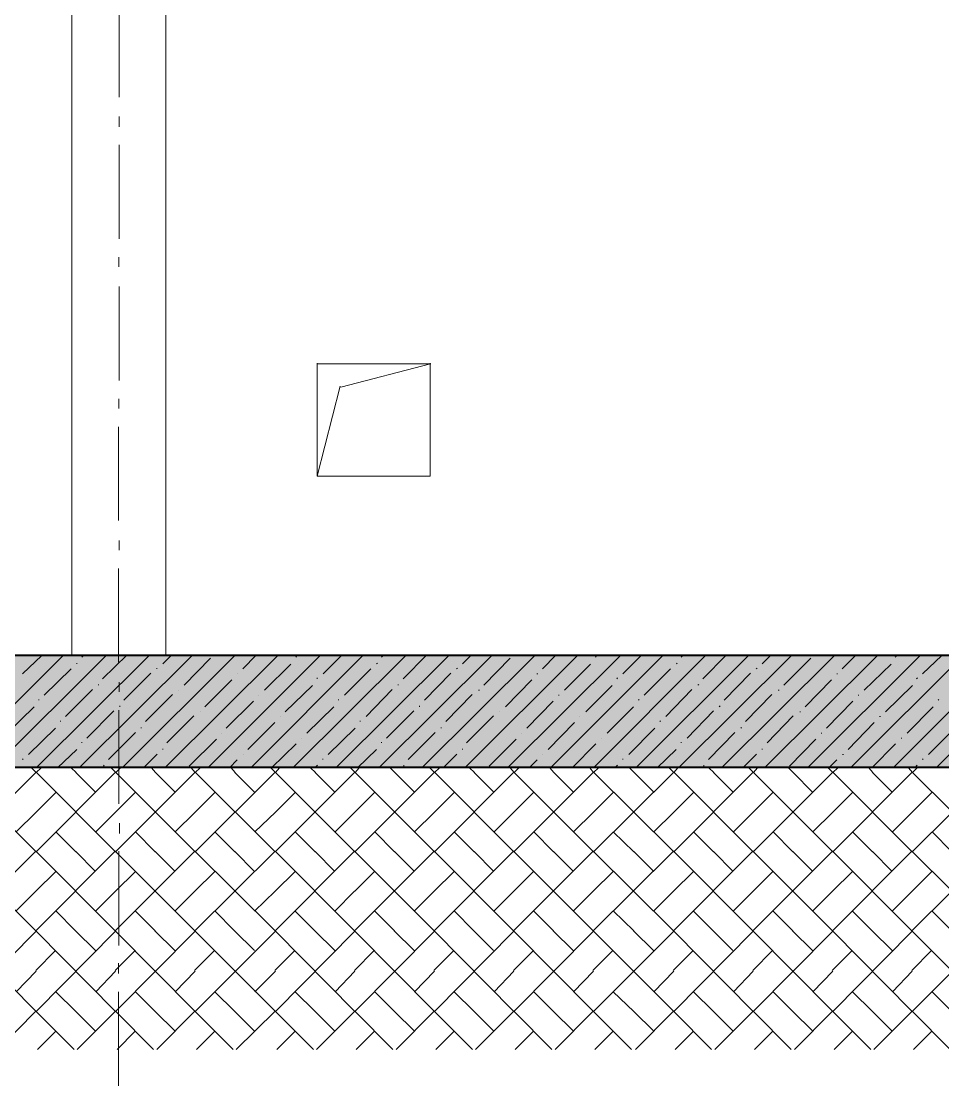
# Model space of a CAD drawing. Header units: millimetres. Extents: x -135211 to 49383, y -8033 to 228499.
# Drawn here: x -88364 to -83457, y 1049 to 6717 of the extents above; entities that cross this region are included whole.
import ezdxf

# ---------------------------------------------------------------- set-up
doc = ezdxf.new("R2010")
doc.units = ezdxf.units.MM
doc.layers.add('PDF _Геометрия', color=7, linetype='Continuous', true_color=0x1d1d1d)
doc.layers.add('PDF _Сплошная заливка', color=7, linetype='Continuous', true_color=0xffffff)

msp = doc.modelspace()

# ---------------------------------------------------------------- hatches: boundary and pattern name
at = {"layer": 'PDF _Сплошная заливка', "transparency": 33554559}
h = msp.add_hatch(color=256, dxfattribs=at)
h.paths.add_polyline_path([(-50950.6, 2746.2), (-50950.6, 3341.5), (-104045.4, 3341.5), (-104045.4, 2746.2)])
h.paths.add_polyline_path([(-26352.2, 3341.5), (-26352.2, 2746.2), (646.3, 2746.2), (646.3, 3341.5), (-4602.7, 3341.5), (-4602.7, 3279.5), (-4848.3, 3279.5), (-4848.3, 3341.5)])
h.paths.add_polyline_path([(-26398.8, 2746.2), (-26398.8, 3341.5), (-50899.8, 3341.5), (-50899.8, 2746.2)])

# ---------------------------------------------------------------- linework, layer by layer
at = {"layer": 'PDF _Геометрия', "color": 7, "lineweight": 9}
for points in [[(-87593.9, 7699.9), (-87593.9, 3339.5), (-88093.6, 3339.5), (-88093.6, 7501)], [(-87842.7, 6313.9), (-87842.7, 6813.2)], [(-88093.6, 6713.5), (-88093.6, 3339.5), (-91192.4, 3339.5), (-91192.4, 6472.2), (-91192.4, 3339.5), (-91691.9, 3339.5), (-91691.9, 6472.2), (-91691.9, 3339.5), (-93495.3, 3339.5), (-93495.3, 6472.2), (-93495.3, 3339.5), (-93994.8, 3339.5), (-93994.8, 6472.2), (-93994.8, 3339.5), (-95544.2, 3339.5), (-96043.7, 3339.5), (-96043.7, 6472.2), (-96043.7, 3339.5), (-103045.5, 3339.5), (-103295.3, 3339.5)], [(-87593.9, 6713.5), (-87593.9, 3339.5), (-83394.5, 3339.5), (-83394.5, 6472.2)], [(-87842, 6155.9), (-87842, 6210.8)], [(-87842.3, 5559.3), (-87842.3, 6058.8)], [(-87844.3, 5410.1), (-87844.3, 5460.8)], [(-87841.6, 4804.7), (-87841.6, 5304.4)], [(-86662.4, 4769.6), (-86184, 4892.5)], [(-86788.1, 4295.8), (-86665.2, 4774)], [(-87843.4, 4655.6), (-87843.4, 4706.4)], [(-87846.5, 4058.9), (-87846.5, 4558.5)], [(-87843, 3901), (-87843, 3951.9)], [(-87845.5, 3304.4), (-87845.5, 3803.8)], [(251.1, 3341.6), (640.3, 3341.6), (640.3, 2744.7), (-104032.8, 2744.7)], [(-87842.3, 3146.4), (-87842.3, 3197.4)], [(-87845, 2549.8), (-87845, 3049.5)], [(-87841.5, 2391.9), (-87841.5, 2447)], [(-87844.4, 1795.2), (-87844.4, 2299.1)], [(-87846.4, 1646.1), (-87846.4, 1701.3)], [(-87846.5, 1049.4), (-87846.5, 1548.7)]]:
    msp.add_lwpolyline(points, dxfattribs=at)
at = {"layer": 'PDF _Геометрия', "color": 7, "lineweight": 40}
for points in [[(-104046.1, 2746.4), (-50951, 2746.4), (-50951, 3343.3), (-50951, 6475.7), (-50951, 6716.9), (-66371.9, 6716.9)], [(-79965.6, 6472.2), (-79965.6, 3339.5), (-103295.3, 3339.5), (-103295.3, 6472.2)]]:
    msp.add_lwpolyline(points, dxfattribs=at)
at = {"layer": 'PDF _Геометрия', "color": 7, "lineweight": 9}
for points in [[(-86788.1, 4896.8), (-86788.1, 4295.8), (-86187.1, 4295.8), (-86187.1, 4896.8), (-86187.1, 4295.8), (-86788.1, 4295.8)], [(-86183.8, 4892.5), (-86785, 4892.5)]]:
    msp.add_lwpolyline(points, close=True, dxfattribs=at)
at = {"layer": 'PDF _Геометрия', "lineweight": 9}
for points in [[(-88741.5, 2742.8), (-88140.4, 3339.7)], [(-88512.8, 2742.8), (-87911.9, 3339.7)], [(-88356.7, 3242.9), (-88254.9, 3340.3)], [(-88284.3, 2742.8), (-87683, 3339.7)], [(-88067.3, 3295.6), (-88067.3, 3299.6)], [(-88055.9, 2742.8), (-87454.5, 3339.7)], [(-88040.9, 3330.7), (-88028.4, 3343.2)], [(-87931.1, 3216.6), (-87799.8, 3343.5)], [(-87826.9, 2742.8), (-87226, 3339.7)], [(-87610.2, 3295.6), (-87567.8, 3338)], [(-87598.4, 2742.8), (-86997.5, 3339.7)], [(-87495.8, 3181.5), (-87356.3, 3325.5)], [(-87369.9, 2742.8), (-86773.1, 3339.7)], [(-87184.6, 3269.3), (-87112.7, 3341.2)], [(-87141.4, 2742.8), (-86544.6, 3339.7)], [(-87067.8, 3155.2), (-86928.2, 3294.7)], [(-86917, 2742.8), (-86315.6, 3339.7)], [(-86902.2, 3330.7), (-86898.2, 3334.7)], [(-86756.5, 3242.9), (-86659.2, 3340.3)], [(-86688.5, 2742.8), (-86087.1, 3339.7)], [(-86471.4, 3295.6), (-86466.9, 3299.6)], [(-86459.5, 2742.8), (-85858.6, 3339.7)], [(-86445.3, 3330.7), (-86432.4, 3343.2)], [(-86330.9, 3216.6), (-86203.9, 3343.5)], [(-86231.1, 2742.8), (-85630.1, 3339.7)], [(-86013.8, 3295.6), (-85971.9, 3338)], [(-86002.6, 2742.8), (-85401.2, 3339.7)], [(-85900.1, 3181.5), (-85760.1, 3325.5)], [(-85774.1, 2742.8), (-85172.7, 3339.7)], [(-85588.6, 3269.3), (-85516.7, 3341.2)], [(-85545.1, 2742.8), (-84948.3, 3339.7)], [(-85471.9, 3155.2), (-85332, 3294.7)], [(-85316.6, 2742.8), (-84719.8, 3339.7)], [(-85306.6, 3330.7), (-85302.2, 3334.7)], [(-85160.4, 3242.9), (-85063, 3340.3)], [(-85092.2, 2742.8), (-84491.3, 3339.7)], [(-84875.1, 3295.6), (-84871.1, 3299.6)], [(-84863.7, 2742.8), (-84262.8, 3339.7)], [(-84849.3, 3330.7), (-84836.4, 3343.2)], [(-84735, 3216.6), (-84608.1, 3343.5)], [(-84635.2, 2742.8), (-84034.3, 3339.7)], [(-84418, 3295.6), (-84375.6, 3338)], [(-84406.7, 2742.8), (-83805.3, 3339.7)], [(-84303.9, 3181.5), (-84160, 3325.5)], [(-84178.2, 2742.8), (-83576.8, 3339.7)], [(-83992.6, 3269.3), (-83920.7, 3341.2)], [(-83949.3, 2742.8), (-83348.3, 3339.7)], [(-83875.7, 3155.2), (-83731.7, 3294.7)], [(-83720.8, 2742.8), (-83123.9, 3339.7)], [(-83710.6, 3330.7), (-83706.2, 3334.7)], [(-83564.7, 3242.9), (-83462.9, 3340.3)], [(-83492.3, 2742.8), (-82895.4, 3339.7)], [(-88242.6, 3128.9), (-88098.5, 3268.5)], [(-87816.8, 3102.6), (-87673.2, 3246.7)], [(-87641.9, 3269.3), (-87641.9, 3273.3)], [(-87213.5, 3242.9), (-87213.5, 3242.9)], [(-86642.2, 3128.9), (-86502.6, 3268.5)], [(-86216.7, 3102.6), (-86077.1, 3246.7)], [(-86045.9, 3269.3), (-86041.4, 3273.3)], [(-85617.9, 3242.9), (-85613.4, 3242.9)], [(-85046.2, 3128.9), (-84906.6, 3268.5)], [(-84621.1, 3102.6), (-84481.4, 3246.7)], [(-84449.9, 3269.3), (-84445.9, 3273.3)], [(-84021.7, 3242.9), (-84017.7, 3242.9)], [(-87953.1, 3181.5), (-87953.1, 3185.6)], [(-87386.2, 3067.5), (-87242, 3211.2)], [(-86958, 3041.1), (-86813.7, 3180.9)], [(-86788, 3216.6), (-86788, 3220.6)], [(-86357, 3181.5), (-86357, 3185.6)], [(-85785.7, 3067.5), (-85646, 3211.2)], [(-85357.4, 3041.1), (-85218.1, 3180.9)], [(-85192.2, 3216.6), (-85188.2, 3220.6)], [(-84761.3, 3181.5), (-84756.8, 3185.6)], [(-84189.8, 3067.5), (-84050.1, 3211.2)], [(-83761.8, 3041.1), (-83617.5, 3180.9)], [(-83596.4, 3216.6), (-83592.4, 3220.6)], [(-88128.4, 3014.8), (-87984.5, 3158.7)], [(-87702.8, 2988.5), (-87558.9, 3132.4)], [(-87524.9, 3155.2), (-87524.9, 3155.2)], [(-87099.4, 3128.9), (-87099.4, 3128.9)], [(-86528.1, 3014.8), (-86388.3, 3158.7)], [(-86102.9, 2988.5), (-85963, 3132.4)], [(-85929, 3155.2), (-85924.6, 3155.2)], [(-85503.5, 3128.9), (-85499.5, 3128.9)], [(-84932.4, 3014.8), (-84792.5, 3158.7)], [(-84507, 2988.5), (-84367.2, 3132.4)], [(-84332.8, 3155.2), (-84328.8, 3155.2)], [(-83907.5, 3128.9), (-83903.5, 3128.9)], [(-88439.6, 2927.1), (-88295.8, 3066.6)], [(-88269.8, 3102.6), (-88269.8, 3106.6)], [(-87838.9, 3067.5), (-87838.9, 3071.5)], [(-87271.9, 2953.4), (-87128, 3097.4)], [(-86843.5, 2927.1), (-86699.5, 3066.6)], [(-86674.2, 3102.6), (-86674.2, 3106.6)], [(-86242.9, 3067.5), (-86242.9, 3071.5)], [(-85671.7, 2953.4), (-85531.8, 3097.4)], [(-85243.6, 2927.1), (-85103.6, 3066.6)], [(-85078.1, 3102.6), (-85074, 3106.6)], [(-84647, 3067.5), (-84642.9, 3071.5)], [(-84075.5, 2953.4), (-83936, 3097.4)], [(-83647.3, 2927.1), (-83507.7, 3066.6)], [(-83482.4, 3102.6), (-83478, 3106.6)], [(-88014, 2900.8), (-87870.4, 3044.8)], [(-87588.7, 2874.4), (-87444.6, 3018.6)], [(-87410.8, 3041.1), (-87410.8, 3041.1)], [(-86985.2, 3014.8), (-86985.2, 3014.8)], [(-86418.4, 2900.8), (-86274.3, 3044.8)], [(-85993, 2874.4), (-85848.9, 3018.6)], [(-85814.8, 3041.1), (-85814.8, 3041.1)], [(-85389.4, 3014.8), (-85389.4, 3014.8)], [(-84817.9, 2900.8), (-84678.3, 3044.8)], [(-84392.8, 2874.4), (-84253.2, 3018.6)], [(-84218.7, 3041.1), (-84214.6, 3041.1)], [(-83793.7, 3014.8), (-83789.2, 3014.8)], [(-88325.5, 2813), (-88181.8, 2952.8)], [(-88155.6, 2988.5), (-88155.6, 2992.5)], [(-87724.9, 2953.4), (-87724.9, 2957.4)], [(-87157.6, 2839.3), (-87013.9, 2983.1)], [(-86729.4, 2813), (-86585.6, 2952.8)], [(-86559.7, 2988.5), (-86559.7, 2992.5)], [(-86128.7, 2953.4), (-86128.7, 2957.4)], [(-85557.6, 2839.3), (-85417.9, 2983.1)], [(-85129.3, 2813), (-84989.5, 2952.8)], [(-84963.8, 2988.5), (-84959.8, 2992.5)], [(-84533, 2953.4), (-84528.5, 2957.4)], [(-83961.6, 2839.3), (-83821.9, 2983.1)], [(-83533.1, 2813), (-83393.8, 2952.8)], [(-87899.9, 2786.7), (-87756.1, 2930.5)], [(-87469, 2751.6), (-87325, 2895.5)], [(-87296.7, 2927.1), (-87296.7, 2927.1)], [(-86871.3, 2900.8), (-86871.3, 2900.8)], [(-86304.1, 2786.7), (-86160.3, 2930.5)], [(-85872.8, 2751.6), (-85728.9, 2895.5)], [(-85700.8, 2927.1), (-85700.8, 2927.1)], [(-85275.3, 2900.8), (-85275.3, 2900.8)], [(-84703.8, 2786.7), (-84564, 2930.5)], [(-84272.7, 2751.6), (-84133.3, 2895.5)], [(-84104.5, 2927.1), (-84100.4, 2927.1)], [(-83679.3, 2900.8), (-83675.2, 2900.8)], [(-88170.1, 2742.8), (-88068.4, 2840)], [(-88041.7, 2874.4), (-88041.7, 2878.5)], [(-87610.8, 2839.3), (-87610.8, 2843.4)], [(-87031.2, 2742.8), (-86899.9, 2869.7)], [(-86574.2, 2742.8), (-86472.6, 2840)], [(-86445.6, 2874.4), (-86445.6, 2878.5)], [(-86014.8, 2839.3), (-86014.8, 2843.4)], [(-85430.9, 2742.8), (-85304, 2869.7)], [(-84977.9, 2742.8), (-84876.3, 2840)], [(-84849.9, 2874.4), (-84849.9, 2878.5)], [(-84418.8, 2839.3), (-84418.8, 2843.4)], [(-83835, 2742.8), (-83708.2, 2869.7)], [(-88357.2, 2786.7), (-88352.9, 2790.7)], [(-87712.7, 2742.8), (-87640.7, 2814.8)], [(-87255.7, 2742.8), (-87213.4, 2785.1)], [(-87182.4, 2813), (-87182.4, 2813)], [(-86757.2, 2786.7), (-86757.2, 2790.7)], [(-86116.8, 2742.8), (-86044.8, 2814.8)], [(-85659.8, 2742.8), (-85617.1, 2785.1)], [(-85586.7, 2813), (-85586.7, 2813)], [(-85161, 2786.7), (-85161, 2790.7)], [(-84520.9, 2742.8), (-84449, 2814.8)], [(-84063.5, 2742.8), (-84021.2, 2785.1)], [(-83990.6, 2813), (-83986.1, 2813)], [(-83565.2, 2786.7), (-83561.1, 2790.7)], [(-87926.3, 2751.6), (-87921.8, 2755.6)], [(-86802.7, 2742.8), (-86785.6, 2755.4)], [(-86326.2, 2751.6), (-86326.2, 2755.6)], [(-85202.4, 2742.8), (-85189.8, 2755.4)], [(-84730.1, 2751.6), (-84730.1, 2755.6)], [(-83606.5, 2742.8), (-83593.9, 2755.4)]]:
    msp.add_lwpolyline(points, dxfattribs=at)
at = {"layer": 'PDF _Геометрия', "color": 28, "lineweight": 9, "true_color": 0x0e0e0e}
for points in [[(-88258.3, 2741.7), (-88283.7, 2716.5), (-88309.1, 2741.7)], [(-88072, 2716.5), (-88097.2, 2741.7)], [(-87834.9, 2741.7), (-87860.6, 2716.5), (-87885.8, 2741.7)], [(-87648.6, 2716.5), (-87669.8, 2741.7)], [(-87411.5, 2741.7), (-87437.2, 2716.5), (-87458.3, 2741.7)], [(-87225.2, 2716.5), (-87246.4, 2741.7)], [(-86988.1, 2741.7), (-87009.2, 2716.5), (-87034.9, 2741.7)], [(-86797.8, 2716.5), (-86823, 2741.7)], [(-86565.2, 2741.7), (-86586.3, 2716.5), (-86611.5, 2741.7)], [(-86374.4, 2716.5), (-86400, 2741.7)], [(-86137.2, 2741.7), (-86162.9, 2716.5), (-86188.1, 2741.7)], [(-85951, 2716.5), (-85976.6, 2741.7)], [(-85713.8, 2741.7), (-85739.5, 2716.5), (-85760.6, 2741.7)], [(-85528, 2716.5), (-85549.2, 2741.7)], [(-85290.9, 2741.7), (-85316.1, 2716.5), (-85337.2, 2741.7)], [(-85100.1, 2716.5), (-85125.8, 2741.7)], [(-84867.5, 2741.7), (-84888.6, 2716.5), (-84913.8, 2741.7)], [(-84676.7, 2716.5), (-84702.3, 2741.7)], [(-84444.1, 2741.7), (-84465.2, 2716.5), (-84490.4, 2741.7)], [(-84253.7, 2716.5), (-84278.9, 2741.7)], [(-84016.6, 2741.7), (-84041.8, 2716.5), (-84067.5, 2741.7)], [(-83830.3, 2716.5), (-83851.5, 2741.7)], [(-83593.2, 2741.7), (-83618.4, 2716.5), (-83639.6, 2741.7)], [(-83192.5, 2295.3), (-83620.1, 2718.5), (-84043.2, 2295.3), (-84466.8, 2718.5), (-84889.9, 2295.3), (-85317.6, 2718.5), (-85740.7, 2295.3), (-86164.3, 2718.5), (-86587.4, 2295.3), (-87011, 2718.5), (-87438.2, 2295.3), (-87861.7, 2718.5), (-88285, 2295.3), (-88708.3, 2718.5)], [(-83192.5, 2718.5), (-83620.1, 2295.3), (-84043.2, 2718.5), (-84466.8, 2295.3), (-84889.9, 2718.5), (-85317.6, 2295.3), (-85740.7, 2718.5), (-86164.3, 2295.3), (-86587.4, 2718.5), (-87011, 2295.3), (-87438.2, 2718.5), (-87861.7, 2295.3), (-88285, 2718.5), (-88708.3, 2295.3)], [(-88283.7, 2716.5), (-88283.7, 2716.5)], [(-88283.7, 2716.5), (-88283.7, 2716.5)], [(-87966.7, 2611.2), (-88072.6, 2717.1)], [(-87860.6, 2716.5), (-87860.6, 2716.5)], [(-87860.6, 2716.5), (-87860.6, 2716.5)], [(-87543.1, 2611.2), (-87649, 2717.1)], [(-87437.2, 2716.5), (-87437.2, 2716.5)], [(-87437.2, 2716.5), (-87437.2, 2716.5)], [(-87120, 2611.2), (-87225.9, 2717.1)], [(-87009.2, 2716.5), (-87009.2, 2716.5)], [(-87009.2, 2716.5), (-87009.2, 2716.5)], [(-86692.4, 2611.2), (-86798.3, 2717.1)], [(-86586.3, 2716.5), (-86586.3, 2716.5)], [(-86586.3, 2716.5), (-86586.3, 2716.5)], [(-86268.8, 2611.2), (-86374.7, 2717.1)], [(-86162.9, 2716.5), (-86162.9, 2716.5)], [(-86162.9, 2716.5), (-86162.9, 2716.5)], [(-85845.7, 2611.2), (-85951.6, 2717.1)], [(-85739.5, 2716.5), (-85739.5, 2716.5)], [(-85739.5, 2716.5), (-85739.5, 2716.5)], [(-85422.2, 2611.2), (-85528.1, 2717.1)], [(-85316.1, 2716.5), (-85316.1, 2716.5)], [(-85316.1, 2716.5), (-85316.1, 2716.5)], [(-84994.5, 2611.2), (-85100.4, 2717.1)], [(-84888.6, 2716.5), (-84888.6, 2716.5)], [(-84888.6, 2716.5), (-84888.6, 2716.5)], [(-84571.4, 2611.2), (-84677.3, 2717.1)], [(-84465.2, 2716.5), (-84465.2, 2716.5)], [(-84465.2, 2716.5), (-84465.2, 2716.5)], [(-84148.3, 2611.2), (-84253.8, 2717.1)], [(-84041.8, 2716.5), (-84041.8, 2716.5)], [(-84041.8, 2716.5), (-84041.8, 2716.5)], [(-83724.8, 2611.2), (-83830.7, 2717.1)], [(-83618.4, 2716.5), (-83618.4, 2716.5)], [(-83618.4, 2716.5), (-83618.4, 2716.5)], [(-88284.4, 2505.9), (-88178.5, 2612)], [(-87861.2, 2505.9), (-87755.2, 2612)], [(-87437.5, 2505.9), (-87331.9, 2612)], [(-87010.2, 2505.9), (-86904.1, 2612)], [(-86586.9, 2505.9), (-86480.9, 2612)], [(-86163.6, 2505.9), (-86057.6, 2612)], [(-85740.4, 2505.9), (-85634.3, 2612)], [(-85316.7, 2505.9), (-85211.1, 2612)], [(-84889.3, 2505.9), (-84783.3, 2612)], [(-84466.1, 2505.9), (-84360, 2612)], [(-84042.8, 2505.9), (-83936.8, 2612)], [(-83619.5, 2505.9), (-83513.5, 2612)], [(-88390.5, 2400.6), (-88284.7, 2506.4)], [(-87967.1, 2400.6), (-87861.4, 2506.4)], [(-87543.7, 2400.6), (-87438, 2506.4)], [(-87120.7, 2400.6), (-87010.5, 2506.4)], [(-86692.8, 2400.6), (-86587.1, 2506.4)], [(-86269.8, 2400.6), (-86163.6, 2506.4)], [(-85846.4, 2400.6), (-85740.7, 2506.4)], [(-85423, 2400.6), (-85317.2, 2506.4)], [(-84995.5, 2400.6), (-84889.8, 2506.4)], [(-84572.1, 2400.6), (-84466.3, 2506.4)], [(-84148.7, 2400.6), (-84042.9, 2506.4)], [(-83725.7, 2400.6), (-83619.5, 2506.4)], [(-88073.3, 2295.3), (-88179.2, 2401.2)], [(-87649.9, 2295.3), (-87755.8, 2401.2)], [(-87226.8, 2295.3), (-87332.7, 2401.2)], [(-86799.2, 2295.3), (-86905.1, 2401.2)], [(-86376.1, 2295.3), (-86481.5, 2401.2)], [(-85952.5, 2295.3), (-86058.4, 2401.2)], [(-85529.4, 2295.3), (-85635.3, 2401.2)], [(-85101.7, 2295.3), (-85211.7, 2401.2)], [(-84678.1, 2295.3), (-84784, 2401.2)], [(-84255, 2295.3), (-84360.9, 2401.2)], [(-83831.9, 2295.3), (-83937.3, 2401.2)], [(-83408.3, 2295.3), (-83514.2, 2401.2)], [(-83194.1, 2297.5), (-83621.4, 1874.2), (-84044.7, 2297.5), (-84468, 1874.2), (-84891.2, 2297.5), (-85319, 1874.2), (-85742.3, 2297.5), (-86165.6, 1874.2), (-86588.8, 2297.5), (-87012.1, 1874.2), (-87439.9, 2297.5), (-87863, 1874.2), (-88286.3, 2297.5), (-88709.6, 1874.2)], [(-83194.1, 1874.2), (-83621.4, 2297.5), (-84044.7, 1874.2), (-84468, 2297.5), (-84891.2, 1874.2), (-85319, 2297.5), (-85742.3, 1874.2), (-86165.6, 2297.5), (-86588.8, 1874.2), (-87012.1, 2297.5), (-87439.9, 1874.2), (-87863, 2297.5), (-88286.3, 1874.2), (-88709.6, 2297.5)], [(-88285, 2295.3), (-88285, 2295.3)], [(-88285, 2295.3), (-88285, 2295.3)], [(-87967.9, 2190.1), (-88073.7, 2296.1)], [(-87861.7, 2295.3), (-87861.7, 2295.3)], [(-87861.7, 2295.3), (-87861.7, 2295.3)], [(-87544.6, 2190.1), (-87650.2, 2296.1)], [(-87438.2, 2295.3), (-87438.2, 2295.3)], [(-87438.2, 2295.3), (-87438.2, 2295.3)], [(-87121.3, 2190.1), (-87226.9, 2296.1)], [(-87011, 2295.3), (-87011, 2295.3)], [(-87011, 2295.3), (-87011, 2295.3)], [(-86693.5, 2190.1), (-86799.6, 2296.1)], [(-86587.4, 2295.3), (-86587.4, 2295.3)], [(-86587.4, 2295.3), (-86587.4, 2295.3)], [(-86270.2, 2190.1), (-86376.3, 2296.1)], [(-86164.3, 2295.3), (-86164.3, 2295.3)], [(-86164.3, 2295.3), (-86164.3, 2295.3)], [(-85847, 2190.1), (-85953, 2296.1)], [(-85740.7, 2295.3), (-85740.7, 2295.3)], [(-85740.7, 2295.3), (-85740.7, 2295.3)], [(-85423.7, 2190.1), (-85529.7, 2296.1)], [(-85317.6, 2295.3), (-85317.6, 2295.3)], [(-85317.6, 2295.3), (-85317.6, 2295.3)], [(-84996.3, 2190.1), (-85101.9, 2296.1)], [(-84889.9, 2295.3), (-84889.9, 2295.3)], [(-84889.9, 2295.3), (-84889.9, 2295.3)], [(-84573.1, 2190.1), (-84678.7, 2296.1)], [(-84466.8, 2295.3), (-84466.8, 2295.3)], [(-84466.8, 2295.3), (-84466.8, 2295.3)], [(-84149.3, 2190.1), (-84255.4, 2296.1)], [(-84043.2, 2295.3), (-84043.2, 2295.3)], [(-84043.2, 2295.3), (-84043.2, 2295.3)], [(-83726.1, 2190.1), (-83832.1, 2296.1)], [(-83620.1, 2295.3), (-83620.1, 2295.3)], [(-83620.1, 2295.3), (-83620.1, 2295.3)], [(-88285.7, 2084.8), (-88179.8, 2190.5)], [(-87862.3, 2084.8), (-87756.3, 2190.5)], [(-87439.1, 2084.8), (-87333.4, 2190.5)], [(-87011.6, 2084.8), (-86905.9, 2190.5)], [(-86588.2, 2084.8), (-86482.4, 2190.5)], [(-86164.8, 2084.8), (-86059, 2190.5)], [(-85741.3, 2084.8), (-85635.6, 2190.5)], [(-85318.4, 2084.8), (-85212.6, 2190.5)], [(-84890.9, 2084.8), (-84784.7, 2190.5)], [(-84467.4, 2084.8), (-84361.7, 2190.5)], [(-84044, 2084.8), (-83938.3, 2190.5)], [(-83620.6, 2084.8), (-83514.9, 2190.5)], [(-88391.8, 1979.5), (-88286, 2085.4)], [(-87968.5, 1979.5), (-87862.7, 2085.4)], [(-87545.3, 1979.5), (-87439.4, 2085.4)], [(-87121.7, 1979.5), (-87011.7, 2085.4)], [(-86694.5, 1979.5), (-86588.6, 2085.4)], [(-86271, 1979.5), (-86165.1, 2085.4)], [(-85847.8, 1979.5), (-85741.9, 2085.4)], [(-85424.3, 1979.5), (-85318.4, 2085.4)], [(-84997.1, 1979.5), (-84891.2, 2085.4)], [(-84573.5, 1979.5), (-84467.6, 2085.4)], [(-84150.4, 1979.5), (-84044.5, 2085.4)], [(-83726.8, 1979.5), (-83620.9, 2085.4)], [(-88074.7, 1874.2), (-88180.5, 1980.2)], [(-87651.5, 1874.2), (-87757.2, 1980.2)], [(-87228.3, 1874.2), (-87333.9, 1980.2)], [(-86800.4, 1874.2), (-86906.5, 1980.2)], [(-86377.2, 1874.2), (-86483.2, 1980.2)], [(-85953.9, 1874.2), (-86059.5, 1980.2)], [(-85530.7, 1874.2), (-85636.3, 1980.2)], [(-85102.9, 1874.2), (-85213, 1980.2)], [(-84679.6, 1874.2), (-84785.6, 1980.2)], [(-84256.3, 1874.2), (-84362.4, 1980.2)], [(-83833.1, 1874.2), (-83939.1, 1980.2)], [(-83409.8, 1874.2), (-83515.8, 1980.2)], [(-83192.2, 1444.3), (-83619.7, 1871.8), (-84043.1, 1444.3), (-84466.6, 1871.8), (-84890, 1444.3), (-85317.5, 1871.8), (-85741, 1444.3), (-86163.9, 1871.8), (-86587.3, 1444.3), (-87010.8, 1871.8), (-87438.2, 1444.3), (-87861.6, 1871.8), (-88284.9, 1444.3), (-88708.2, 1871.8)], [(-83192.2, 1871.8), (-83619.7, 1444.3), (-84043.1, 1871.8), (-84466.6, 1444.3), (-84890, 1871.8), (-85317.5, 1444.3), (-85741, 1871.8), (-86163.9, 1444.3), (-86587.3, 1871.8), (-87010.8, 1444.3), (-87438.2, 1871.8), (-87861.6, 1444.3), (-88284.9, 1871.8), (-88708.2, 1444.3)], [(-88286.3, 1874.2), (-88286.3, 1874.2)], [(-88286.3, 1874.2), (-88286.3, 1874.2)], [(-87969.2, 1768.9), (-88075, 1874.6)], [(-87863, 1874.2), (-87863, 1874.2)], [(-87863, 1874.2), (-87863, 1874.2)], [(-87545.8, 1768.9), (-87651.7, 1874.6)], [(-87439.9, 1874.2), (-87439.9, 1874.2)], [(-87439.9, 1874.2), (-87439.9, 1874.2)], [(-87122.4, 1768.9), (-87228.2, 1874.6)], [(-87012.1, 1874.2), (-87012.1, 1874.2)], [(-87012.1, 1874.2), (-87012.1, 1874.2)], [(-86694.9, 1768.9), (-86800.7, 1874.6)], [(-86588.8, 1874.2), (-86588.8, 1874.2)], [(-86588.8, 1874.2), (-86588.8, 1874.2)], [(-86271.5, 1768.9), (-86377.7, 1874.6)], [(-86165.6, 1874.2), (-86165.6, 1874.2)], [(-86165.6, 1874.2), (-86165.6, 1874.2)], [(-85848.6, 1768.9), (-85954.3, 1874.6)], [(-85742.3, 1874.2), (-85742.3, 1874.2)], [(-85742.3, 1874.2), (-85742.3, 1874.2)], [(-85425.2, 1768.9), (-85530.9, 1874.6)], [(-85319, 1874.2), (-85319, 1874.2)], [(-85319, 1874.2), (-85319, 1874.2)], [(-84997.7, 1768.9), (-85103.4, 1874.6)], [(-84891.2, 1874.2), (-84891.2, 1874.2)], [(-84891.2, 1874.2), (-84891.2, 1874.2)], [(-84574.3, 1768.9), (-84680, 1874.6)], [(-84468, 1874.2), (-84468, 1874.2)], [(-84468, 1874.2), (-84468, 1874.2)], [(-84150.9, 1768.9), (-84256.6, 1874.6)], [(-84044.7, 1874.2), (-84044.7, 1874.2)], [(-84044.7, 1874.2), (-84044.7, 1874.2)], [(-83727.4, 1768.9), (-83833.6, 1874.6)], [(-83621.4, 1874.2), (-83621.4, 1874.2)], [(-83621.4, 1874.2), (-83621.4, 1874.2)], [(-88287, 1663.6), (-88181.1, 1769.5)], [(-87863.7, 1663.6), (-87757.9, 1769.5)], [(-87440.5, 1663.6), (-87334.6, 1769.5)], [(-87012.9, 1663.6), (-86907, 1769.5)], [(-86589.8, 1663.6), (-86483.9, 1769.5)], [(-86166.2, 1663.6), (-86060.3, 1769.5)], [(-85743.1, 1663.6), (-85637.2, 1769.5)], [(-85319.6, 1663.6), (-85213.7, 1769.5)], [(-84891.9, 1663.6), (-84786.5, 1769.5)], [(-84468.8, 1663.6), (-84362.9, 1769.5)], [(-84045.7, 1663.6), (-83939.8, 1769.5)], [(-83622.2, 1663.6), (-83516.3, 1769.5)], [(-88390.4, 1549.6), (-88284.6, 1659.7)], [(-87967.1, 1549.6), (-87861.2, 1659.7)], [(-87543.7, 1549.6), (-87438, 1659.7)], [(-87120.3, 1549.6), (-87010.1, 1659.7)], [(-86692.9, 1549.6), (-86586.9, 1659.7)], [(-86269.6, 1549.6), (-86163.6, 1659.7)], [(-85846.3, 1549.6), (-85740.3, 1659.7)], [(-85423.1, 1549.6), (-85317, 1659.7)], [(-84995.2, 1549.6), (-84889.6, 1659.7)], [(-84571.9, 1549.6), (-84466.3, 1659.7)], [(-84148.6, 1549.6), (-84043, 1659.7)], [(-83725.3, 1549.6), (-83619.7, 1659.7)], [(-88073.2, 1444.3), (-88179.1, 1550)], [(-87649.9, 1444.3), (-87755.7, 1550)], [(-87226.4, 1444.3), (-87332.6, 1550)], [(-86798.8, 1444.3), (-86905, 1550)], [(-86375.9, 1444.3), (-86481.6, 1550)], [(-85952.4, 1444.3), (-86058.2, 1550)], [(-85529, 1444.3), (-85634.8, 1550)], [(-85101.5, 1444.3), (-85211.8, 1550)], [(-84678, 1444.3), (-84784.2, 1550)], [(-84255.1, 1444.3), (-84360.8, 1550)], [(-83831.7, 1444.3), (-83937.4, 1550)], [(-83408.2, 1444.3), (-83514, 1550)], [(-88082.5, 1242.5), (-88285.7, 1445.8), (-88488.9, 1242.5)], [(-88284.9, 1444.3), (-88284.9, 1444.3)], [(-88284.9, 1444.3), (-88284.9, 1444.3)], [(-87967.7, 1339), (-88073.6, 1444.9)], [(-87659.2, 1242.5), (-87862.4, 1445.8), (-88065.6, 1242.5)], [(-87861.6, 1444.3), (-87861.6, 1444.3)], [(-87861.6, 1444.3), (-87861.6, 1444.3)], [(-87544.4, 1339), (-87650.2, 1444.9)], [(-87236, 1242.5), (-87439.1, 1445.8), (-87642.3, 1242.5)], [(-87438.2, 1444.3), (-87438.2, 1444.3)], [(-87438.2, 1444.3), (-87438.2, 1444.3)], [(-87121.2, 1339), (-87227, 1444.9)], [(-86808.3, 1242.5), (-87011.6, 1445.8), (-87219.1, 1242.5)], [(-87010.8, 1444.3), (-87010.8, 1444.3)], [(-87010.8, 1444.3), (-87010.8, 1444.3)], [(-86693.5, 1339), (-86799.4, 1444.9)], [(-86385.1, 1242.5), (-86588.4, 1445.8), (-86791.3, 1242.5)], [(-86587.3, 1444.3), (-86587.3, 1444.3)], [(-86587.3, 1444.3), (-86587.3, 1444.3)], [(-86270.4, 1339), (-86376.2, 1444.9)], [(-85961.9, 1242.5), (-86164.7, 1445.8), (-86368.1, 1242.5)], [(-86163.9, 1444.3), (-86163.9, 1444.3)], [(-86163.9, 1444.3), (-86163.9, 1444.3)], [(-85846.8, 1339), (-85952.7, 1444.9)], [(-85538.2, 1242.5), (-85741.6, 1445.8), (-85944.9, 1242.5)], [(-85741, 1444.3), (-85741, 1444.3)], [(-85741, 1444.3), (-85741, 1444.3)], [(-85423.7, 1339), (-85529.6, 1444.9)], [(-85115, 1242.5), (-85318.4, 1445.8), (-85521.7, 1242.5)], [(-85317.5, 1444.3), (-85317.5, 1444.3)], [(-85317.5, 1444.3), (-85317.5, 1444.3)], [(-84996, 1339), (-85101.9, 1444.9)], [(-84687.7, 1242.5), (-84890.6, 1445.8), (-85093.9, 1242.5)], [(-84890, 1444.3), (-84890, 1444.3)], [(-84890, 1444.3), (-84890, 1444.3)], [(-84572.9, 1339), (-84678.8, 1444.9)], [(-84264, 1242.5), (-84467.4, 1445.8), (-84670.7, 1242.5)], [(-84466.6, 1444.3), (-84466.6, 1444.3)], [(-84466.6, 1444.3), (-84466.6, 1444.3)], [(-84149.3, 1339), (-84255.2, 1444.9)], [(-83840.9, 1242.5), (-84044.2, 1445.8), (-84247.5, 1242.5)], [(-84043.1, 1444.3), (-84043.1, 1444.3)], [(-84043.1, 1444.3), (-84043.1, 1444.3)], [(-83726.2, 1339), (-83832.1, 1444.9)], [(-83417.7, 1242.5), (-83621, 1445.8), (-83823.9, 1242.5)], [(-83619.7, 1444.3), (-83619.7, 1444.3)], [(-83619.7, 1444.3), (-83619.7, 1444.3)], [(-88277.3, 1242.5), (-88179.9, 1339.8)], [(-87853.9, 1242.5), (-87756.6, 1339.8)], [(-87430.6, 1242.5), (-87333.3, 1339.8)], [(-87002.9, 1242.5), (-86905.6, 1339.8)], [(-86579.7, 1242.5), (-86482.4, 1339.8)], [(-86156.5, 1242.5), (-86059.2, 1339.8)], [(-85733.3, 1242.5), (-85636, 1339.8)], [(-85309.6, 1242.5), (-85212.3, 1339.8)], [(-84882.3, 1242.5), (-84785, 1339.8)], [(-84459.1, 1242.5), (-84361.8, 1339.8)], [(-84035.5, 1242.5), (-83938.2, 1339.8)], [(-83612.3, 1242.5), (-83515, 1339.8)]]:
    msp.add_lwpolyline(points, dxfattribs=at)

doc.saveas('drawing.dxf')
